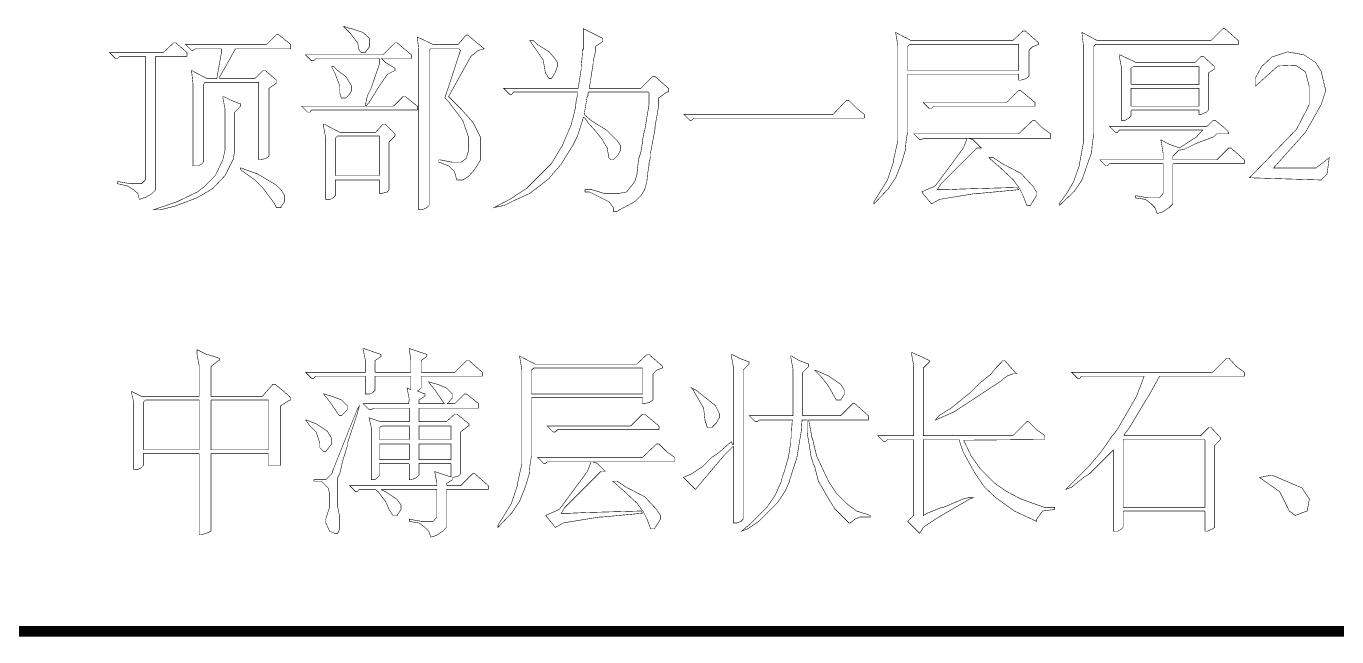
# Model space of a CAD drawing. Extents: x 94 to 452, y -72 to 1042.
# Drawn here: x 222.25 to 246.4, y 677.72 to 688.96 of the extents above; entities that cross this region are included whole.
import ezdxf

# ---------------------------------------------------------------- set-up
doc = ezdxf.new("R2010")
doc.units = 0
doc.header["$MEASUREMENT"] = 0
doc.layers.add('TREE_LAYER', color=7, linetype='Continuous')

msp = doc.modelspace()

# ---------------------------------------------------------------- linework, layer by layer
at = {"layer": 'TREE_LAYER'}
for points, const_width, elevation in [([(226.905212, 688.807698), (226.864035, 688.807698), (226.685604, 688.629267), (225.189526, 688.629267), (225.29933, 688.519463), (225.32678, 688.519463), (225.367957, 688.546914), (225.834624, 688.546914), (225.848349, 688.546914), (225.848349, 688.464561), (225.765996, 687.997894), (225.587565, 687.997894), (225.29933, 688.148875), (225.32678, 687.901816), (225.32678, 686.392012), (225.422859, 686.392012), (225.477761, 686.419463), (225.518937, 686.460639), (225.518937, 687.88809), (225.546388, 687.929267), (226.534624, 687.929267), (226.534624, 687.929267), (226.534624, 686.501816), (226.5758, 686.501816), (226.671879, 686.529267), (226.72678, 686.570443), (226.72678, 687.819463), (226.864035, 687.915541), (226.864035, 687.929267), (226.864035, 687.970443), (226.658153, 688.148875), (226.616977, 688.148875), (226.465996, 687.997894), (225.820898, 687.997894), (225.807173, 688.01162), (225.971879, 688.299855), (226.109133, 688.546914), (227.12482, 688.546914), (227.12482, 688.629267), (226.905212, 688.807698), (226.905212, 688.807698)], 0.01, 27), ([(228.113055, 688.958679), (228.09933, 688.958679), (228.222859, 688.835149), (228.360114, 688.656718), (228.387565, 688.519463), (228.428741, 688.478287), (228.497369, 688.478287), (228.579722, 688.58809), (228.579722, 688.739071), (228.456192, 688.848875), (228.25031, 688.917502), (228.195408, 688.931228), (228.113055, 688.958679), (228.113055, 688.958679)], 0.01, 27), ([(230.377761, 688.807698), (230.35031, 688.793973), (230.213055, 688.629267), (229.746388, 688.629267), (229.458153, 688.766522), (229.485604, 688.533188), (229.485604, 685.582208), (229.581682, 685.595934), (229.636584, 685.623385), (229.677761, 685.664561), (229.677761, 688.519463), (229.705212, 688.546914), (230.22678, 688.546914), (230.254231, 688.519463), (229.965996, 687.641032), (230.048349, 687.558679), (230.295408, 687.229267), (230.405212, 686.913581), (230.405212, 686.680247), (230.364035, 686.542992), (230.364035, 686.529267), (230.267957, 686.460639), (230.089526, 686.460639), (229.883643, 686.501816), (229.856192, 686.501816), (229.856192, 686.460639), (230.034624, 686.392012), (230.144428, 686.282208), (230.185604, 686.131228), (230.295408, 686.131228), (230.405212, 686.199855), (230.515016, 686.323385), (230.62482, 686.501816), (230.62482, 686.913581), (230.487565, 687.18809), (230.267957, 687.435149), (230.034624, 687.668483), (230.446388, 688.409659), (230.583643, 688.519463), (230.693447, 688.546914), (230.377761, 688.807698), (230.377761, 688.807698)], 0.01, 27), ([(232.518937, 688.917502), (232.518937, 688.917502), (232.518937, 688.533188), (232.505212, 688.533188), (232.491486, 688.354757), (232.477761, 688.217502), (232.477761, 688.176326), (232.422859, 687.819463), (231.05031, 687.819463), (231.160114, 687.709659), (231.20129, 687.709659), (231.228741, 687.750836), (232.409133, 687.750836), (232.409133, 687.73711), (232.409133, 687.73711), (232.409133, 687.695934), (232.381682, 687.572404), (232.381682, 687.544953), (232.367957, 687.476326), (232.367957, 687.448875), (232.32678, 687.270443), (232.313055, 687.242992), (232.29933, 687.160639), (232.134624, 686.776326), (231.997369, 686.542992), (231.928741, 686.433188), (231.4758, 685.980247), (231.160114, 685.774365), (230.871879, 685.623385), (231.064035, 685.664561), (231.228741, 685.746914), (231.530702, 685.884169), (231.887565, 686.158679), (231.915016, 686.199855), (232.107173, 686.419463), (232.32678, 686.776326), (232.409133, 686.941032), (232.518937, 687.284169), (232.546388, 687.270443), (232.615016, 687.174365), (232.738545, 687.03711), (232.848349, 686.899855), (232.958153, 686.721424), (232.985604, 686.542992), (233.02678, 686.501816), (233.067957, 686.501816), (233.15031, 686.584169), (233.205212, 686.680247), (233.205212, 686.7626), (233.136584, 686.858679), (232.944428, 687.050836), (232.656192, 687.229267), (232.532663, 687.339071), (232.587565, 687.668483), (232.60129, 687.682208), (232.60129, 687.723385), (232.615016, 687.750836), (233.713055, 687.750836), (233.72678, 687.73711), (233.72678, 687.517502), (233.644428, 687.023385), (233.630702, 686.995934), (233.603251, 686.831228), (233.603251, 686.803777), (233.5758, 686.639071), (233.534624, 686.515541), (233.520898, 686.392012), (233.507173, 686.268483), (233.507173, 686.241032), (233.465996, 686.103777), (233.315016, 685.91162), (233.177761, 685.884169), (233.15031, 685.884169), (232.903251, 685.884169), (232.669918, 685.952796), (232.546388, 685.952796), (232.546388, 685.91162), (232.628741, 685.91162), (232.985604, 685.733188), (233.067957, 685.623385), (233.067957, 685.554757), (233.136584, 685.554757), (233.465996, 685.733188), (233.589526, 685.856718), (233.644428, 685.952796), (233.658153, 685.993973), (233.685604, 686.090051), (233.69933, 686.241032), (233.72678, 686.392012), (233.72678, 686.433188), (233.754231, 686.556718), (233.754231, 686.625345), (233.836584, 687.064561), (233.836584, 687.105737), (233.905212, 687.503777), (233.905212, 687.641032), (234.056192, 687.750836), (234.083643, 687.750836), (234.083643, 687.819463), (233.836584, 688.039071), (233.795408, 688.039071), (233.5758, 687.819463), (232.628741, 687.819463), (232.628741, 687.833188), (232.697369, 688.272404), (232.697369, 688.313581), (232.738545, 688.492012), (232.738545, 688.58809), (232.8758, 688.684169), (232.8758, 688.697894), (232.8758, 688.739071), (232.518937, 688.917502), (232.518937, 688.917502)], 0.01, 27), ([(240.658153, 688.876326), (240.616977, 688.876326), (240.42482, 688.697894), (238.558153, 688.697894), (238.269918, 688.848875), (238.311094, 688.601816), (238.311094, 686.858679), (238.228741, 686.48809), (238.228741, 686.460639), (238.118937, 686.131228), (238.009133, 685.952796), (237.871879, 685.733188), (237.871879, 685.692012), (238.132663, 685.966522), (238.269918, 686.172404), (238.379722, 686.446914), (238.448349, 686.680247), (238.462075, 686.844953), (238.489526, 687.009659), (238.489526, 688.066522), (238.489526, 688.080247), (240.534624, 688.080247), (240.534624, 688.066522), (240.534624, 687.970443), (240.5758, 687.970443), (240.671879, 687.997894), (240.72678, 688.039071), (240.72678, 688.519463), (240.795408, 688.58809), (240.905212, 688.629267), (240.905212, 688.656718), (240.658153, 688.876326), (240.658153, 688.876326)], 0.01, 27), ([(244.336584, 688.917502), (244.295408, 688.917502), (244.0758, 688.697894), (241.989526, 688.697894), (241.70129, 688.848875), (241.728741, 688.601816), (241.728741, 686.817502), (241.660114, 686.446914), (241.660114, 686.419463), (241.55031, 686.103777), (241.440506, 685.91162), (241.289526, 685.705737), (241.289526, 685.664561), (241.564035, 685.925345), (241.70129, 686.131228), (241.797369, 686.405737), (241.879722, 686.639071), (241.893447, 686.803777), (241.920898, 686.982208), (241.920898, 688.58809), (241.948349, 688.629267), (244.583643, 688.629267), (244.583643, 688.697894), (244.336584, 688.917502), (244.336584, 688.917502)], 0.01, 27), ([(225.011094, 688.656718), (224.969918, 688.656718), (224.777761, 688.478287), (223.789526, 688.478287), (223.89933, 688.368483), (223.940506, 688.368483), (223.981682, 688.409659), (224.448349, 688.409659), (224.448349, 688.395934), (224.448349, 686.131228), (224.379722, 686.0626), (224.173839, 686.0626), (223.940506, 686.103777), (223.940506, 686.0626), (224.118937, 686.021424), (224.228741, 685.952796), (224.311094, 685.884169), (224.338545, 685.774365), (224.462075, 685.815541), (224.558153, 685.870443), (224.640506, 685.952796), (224.640506, 688.395934), (224.640506, 688.409659), (225.216977, 688.409659), (225.216977, 688.478287), (225.011094, 688.656718), (225.011094, 688.656718)], 0.01, 27), ([(229.087565, 688.656718), (229.046388, 688.656718), (228.82678, 688.43711), (227.39933, 688.43711), (227.509133, 688.327306), (227.55031, 688.327306), (227.591486, 688.368483), (228.758153, 688.368483), (228.758153, 688.368483), (228.758153, 688.258679), (228.607173, 687.819463), (228.538545, 687.682208), (228.497369, 687.490051), (227.330702, 687.490051), (227.440506, 687.380247), (227.481682, 687.380247), (227.509133, 687.421424), (229.458153, 687.421424), (229.458153, 687.490051), (229.238545, 687.668483), (229.197369, 687.668483), (229.018937, 687.490051), (228.511094, 687.490051), (228.511094, 687.490051), (228.579722, 687.572404), (228.758153, 687.860639), (228.909133, 688.080247), (229.046388, 688.148875), (229.046388, 688.190051), (228.867957, 688.299855), (228.79933, 688.368483), (228.79933, 688.368483), (229.348349, 688.368483), (229.348349, 688.43711), (229.087565, 688.656718), (229.087565, 688.656718)], 0.01, 27), ([(231.59933, 688.697894), (231.530702, 688.697894), (231.62678, 688.560639), (231.777761, 688.341032), (231.818937, 688.107698), (231.887565, 687.997894), (231.928741, 687.997894), (231.997369, 688.107698), (232.038545, 688.217502), (232.038545, 688.299855), (231.969918, 688.395934), (231.887565, 688.492012), (231.667957, 688.629267), (231.59933, 688.697894), (231.59933, 688.697894)], 0.01, 27), ([(238.516977, 688.615541), (238.530702, 688.629267), (240.534624, 688.629267), (240.534624, 688.615541), (240.534624, 688.148875), (240.534624, 688.148875), (238.489526, 688.148875), (238.489526, 688.148875), (238.489526, 688.58809), (238.516977, 688.615541), (238.516977, 688.615541)], 0.01, 27), ([(242.40129, 688.43711), (242.387565, 688.43711), (242.387565, 688.423385), (242.428741, 688.203777), (242.428741, 687.229267), (242.497369, 687.229267), (242.565996, 687.270443), (242.607173, 687.31162), (242.607173, 687.407698), (242.620898, 687.421424), (243.856192, 687.421424), (243.856192, 687.339071), (243.897369, 687.339071), (243.993447, 687.380247), (244.034624, 687.421424), (244.034624, 688.107698), (244.144428, 688.176326), (244.144428, 688.217502), (243.938545, 688.409659), (243.897369, 688.409659), (243.787565, 688.299855), (242.689526, 688.299855), (242.40129, 688.43711), (242.40129, 688.43711)], 0.01, 27), ([(245.791486, 688.43711), (245.489526, 688.492012), (245.20129, 688.395934), (245.009133, 688.217502), (244.89933, 688.01162), (244.89933, 687.860639), (245.311094, 688.231228), (245.640506, 688.244953), (245.818937, 688.121424), (245.887565, 687.860639), (245.887565, 687.517502), (245.654231, 687.064561), (244.789526, 686.172404), (246.107173, 686.131228), (246.216977, 686.241032), (246.258153, 686.542992), (246.011094, 686.350836), (245.311094, 686.350836), (245.228741, 686.350836), (245.818937, 687.009659), (246.107173, 687.517502), (246.148349, 687.641032), (246.189526, 687.764561), (246.189526, 687.792012), (246.162075, 687.901816), (246.120898, 688.080247), (246.107173, 688.135149), (246.011094, 688.28613), (245.997369, 688.299855), (245.791486, 688.43711), (245.791486, 688.43711)], 0.01, 27), ([(227.920898, 688.217502), (227.879722, 688.217502), (227.948349, 688.080247), (228.030702, 687.860639), (228.030702, 687.73711), (228.058153, 687.641032), (228.058153, 687.641032), (228.140506, 687.641032), (228.209133, 687.709659), (228.25031, 687.778287), (228.25031, 687.860639), (228.209133, 687.929267), (228.140506, 688.039071), (227.989526, 688.148875), (227.920898, 688.217502), (227.920898, 688.217502)], 0.01, 27), ([(242.648349, 688.217502), (242.648349, 688.217502), (243.856192, 688.217502), (243.856192, 688.217502), (243.856192, 687.901816), (243.856192, 687.88809), (242.620898, 687.88809), (242.607173, 687.901816), (242.607173, 688.190051), (242.648349, 688.217502), (242.648349, 688.217502)], 0.01, 27), ([(242.607173, 687.819463), (242.620898, 687.819463), (243.856192, 687.819463), (243.856192, 687.819463), (243.856192, 687.490051), (243.856192, 687.490051), (242.620898, 687.490051), (242.607173, 687.490051), (242.607173, 687.819463), (242.607173, 687.819463)], 0.01, 27), ([(225.889526, 687.668483), (225.8758, 687.668483), (225.8758, 687.654757), (225.916977, 687.435149), (225.916977, 686.680247), (225.8758, 686.501816), (225.738545, 686.213581), (225.532663, 686.007698), (225.409133, 685.91162), (225.038545, 685.733188), (224.59933, 685.582208), (224.722859, 685.582208), (224.997369, 685.650836), (225.395408, 685.801816), (225.587565, 685.91162), (225.697369, 685.980247), (225.916977, 686.213581), (226.067957, 686.515541), (226.095408, 686.666522), (226.095408, 687.380247), (226.205212, 687.490051), (226.205212, 687.531228), (226.02678, 687.599855), (225.889526, 687.668483), (225.889526, 687.668483)], 0.01, 27), ([(237.405212, 687.599855), (237.364035, 687.599855), (237.116977, 687.339071), (234.371879, 687.339071), (234.481682, 687.229267), (234.509133, 687.229267), (234.55031, 687.270443), (237.693447, 687.270443), (237.693447, 687.339071), (237.556192, 687.448875), (237.405212, 687.599855), (237.405212, 687.599855)], 0.01, 27), ([(240.5758, 687.778287), (240.534624, 687.778287), (240.315016, 687.558679), (238.777761, 687.558679), (238.887565, 687.448875), (238.928741, 687.448875), (238.969918, 687.490051), (240.836584, 687.490051), (240.836584, 687.558679), (240.5758, 687.778287), (240.5758, 687.778287)], 0.01, 27), ([(227.742467, 687.160639), (227.728741, 687.160639), (227.728741, 687.133188), (227.769918, 686.913581), (227.769918, 685.774365), (227.852271, 685.774365), (227.907173, 685.801816), (227.948349, 685.842992), (227.948349, 686.131228), (227.962075, 686.131228), (228.758153, 686.131228), (228.758153, 686.131228), (228.758153, 685.884169), (228.79933, 685.884169), (228.909133, 685.91162), (228.936584, 685.952796), (228.936584, 686.831228), (229.046388, 686.941032), (229.046388, 686.982208), (228.867957, 687.160639), (228.82678, 687.160639), (228.689526, 687.009659), (228.030702, 687.009659), (227.742467, 687.160639), (227.742467, 687.160639)], 0.01, 27), ([(240.836584, 687.229267), (240.795408, 687.229267), (240.534624, 686.982208), (238.59933, 686.982208), (238.709133, 686.872404), (238.75031, 686.872404), (238.777761, 686.899855), (239.587565, 686.899855), (239.587565, 686.899855), (239.518937, 686.721424), (239.011094, 686.035149), (238.969918, 686.007698), (238.75031, 685.91162), (238.928741, 685.692012), (239.079722, 685.774365), (239.409133, 685.829267), (239.752271, 685.884169), (239.807173, 685.884169), (240.534624, 685.952796), (240.507173, 685.993973), (239.532663, 685.966522), (239.518937, 685.966522), (239.203251, 685.952796), (239.203251, 685.952796), (239.052271, 685.952796), (239.038545, 685.952796), (239.107173, 686.0626), (239.765996, 686.721424), (239.848349, 686.721424), (239.697369, 686.872404), (239.615016, 686.899855), (239.615016, 686.899855), (239.615016, 686.899855), (241.12482, 686.899855), (241.12482, 686.982208), (240.973839, 687.092012), (240.836584, 687.229267), (240.836584, 687.229267)], 0.01, 27), ([(244.158153, 687.229267), (244.116977, 687.229267), (244.007173, 687.119463), (242.209133, 687.119463), (242.318937, 687.009659), (242.360114, 687.009659), (242.387565, 687.050836), (243.92482, 687.050836), (243.92482, 687.050836), (243.815016, 686.927306), (243.49933, 686.721424), (243.307173, 686.790051), (243.156192, 686.872404), (243.197369, 686.625345), (243.197369, 686.501816), (243.197369, 686.501816), (242.030702, 686.501816), (242.140506, 686.392012), (242.167957, 686.392012), (242.209133, 686.433188), (243.197369, 686.433188), (243.197369, 686.419463), (243.197369, 685.884169), (243.128741, 685.801816), (242.922859, 685.801816), (242.689526, 685.842992), (242.689526, 685.801816), (242.867957, 685.774365), (242.977761, 685.692012), (243.046388, 685.623385), (243.087565, 685.513581), (243.183643, 685.541032), (243.307173, 685.623385), (243.3758, 685.692012), (243.3758, 686.419463), (243.389526, 686.433188), (244.693447, 686.433188), (244.693447, 686.501816), (244.446388, 686.721424), (244.405212, 686.721424), (244.185604, 686.501816), (243.389526, 686.501816), (243.3758, 686.501816), (243.3758, 686.570443), (243.485604, 686.680247), (243.581682, 686.693973), (243.80129, 686.803777), (244.130702, 686.927306), (244.144428, 686.941032), (244.185604, 686.982208), (244.405212, 686.982208), (244.405212, 687.009659), (244.309133, 687.105737), (244.158153, 687.229267), (244.158153, 687.229267)], 0.01, 27), ([(227.989526, 686.941032), (227.989526, 686.941032), (228.758153, 686.941032), (228.758153, 686.941032), (228.758153, 686.213581), (228.758153, 686.213581), (227.962075, 686.213581), (227.948349, 686.213581), (227.948349, 686.899855), (227.989526, 686.941032), (227.989526, 686.941032)], 0.01, 27), ([(226.218937, 686.350836), (226.205212, 686.350836), (226.205212, 686.323385), (226.218937, 686.309659), (226.465996, 686.131228), (226.616977, 685.980247), (226.822859, 685.705737), (226.864035, 685.623385), (226.946388, 685.623385), (226.946388, 685.63711), (227.015016, 685.733188), (227.015016, 685.842992), (226.946388, 685.952796), (226.864035, 686.035149), (226.520898, 686.241032), (226.287565, 686.323385), (226.218937, 686.350836), (226.218937, 686.350836)], 0.01, 27), ([(240.067957, 686.542992), (239.985604, 686.542992), (240.205212, 686.350836), (240.438545, 686.131228), (240.548349, 685.980247), (240.616977, 685.842992), (240.685604, 685.664561), (240.754231, 685.664561), (240.864035, 685.842992), (240.864035, 685.91162), (240.795408, 686.021424), (240.5758, 686.254757), (240.232663, 686.433188), (240.067957, 686.542992), (240.067957, 686.542992)], 0.01, 27), ([(225.413179, 682.99955), (225.399453, 682.99955), (225.399453, 682.930922), (225.44063, 682.711315), (225.44063, 682.162295), (225.44063, 682.148569), (224.370041, 682.148569), (224.205336, 682.230922), (224.19161, 682.230922), (224.19161, 682.217197), (224.232787, 682.052491), (224.232787, 680.803471), (224.31514, 680.803471), (224.370041, 680.830922), (224.411218, 680.872099), (224.411218, 681.091707), (224.424943, 681.091707), (225.44063, 681.091707), (225.44063, 681.091707), (225.44063, 679.595628), (225.481806, 679.595628), (225.605336, 679.636805), (225.660238, 679.664256), (225.660238, 681.091707), (225.660238, 681.091707), (226.7171, 681.091707), (226.7171, 681.091707), (226.7171, 680.872099), (226.936708, 680.872099), (226.936708, 681.970138), (227.11514, 682.079942), (227.128865, 682.079942), (227.128865, 682.121119), (226.99161, 682.244648), (226.84063, 682.368177), (226.799453, 682.368177), (226.607296, 682.148569), (225.660238, 682.148569), (225.660238, 682.162295), (225.660238, 682.697589), (225.797492, 682.807393), (225.811218, 682.807393), (225.811218, 682.848569), (225.59161, 682.917197), (225.577885, 682.917197), (225.413179, 682.99955), (225.413179, 682.99955)], 0.01, 27), ([(228.473963, 683.027001), (228.460238, 683.027001), (228.460238, 683.013275), (228.501414, 682.821119), (228.501414, 682.601511), (228.501414, 682.587785), (227.403375, 682.587785), (227.513179, 682.477981), (227.554355, 682.477981), (227.581806, 682.519158), (228.501414, 682.519158), (228.501414, 682.519158), (228.501414, 682.189746), (228.583767, 682.189746), (228.638669, 682.217197), (228.679845, 682.258373), (228.679845, 682.519158), (228.693571, 682.519158), (229.338669, 682.519158), (229.338669, 682.519158), (229.338669, 682.285824), (229.338669, 682.272099), (229.270041, 682.29955), (229.311218, 682.093668), (229.297492, 682.011315), (228.460238, 682.011315), (228.570041, 681.901511), (228.611218, 681.901511), (228.652394, 681.928962), (229.297492, 681.928962), (229.311218, 681.928962), (229.311218, 681.681903), (229.297492, 681.681903), (228.775924, 681.681903), (228.693571, 681.709354), (228.570041, 681.75053), (228.611218, 681.572099), (228.611218, 680.611315), (228.679845, 680.611315), (228.762198, 680.693668), (228.762198, 680.89955), (228.762198, 680.913275), (229.297492, 680.913275), (229.311218, 680.89955), (229.311218, 680.611315), (229.393571, 680.62504), (229.448473, 680.652491), (229.489649, 680.693668), (229.489649, 680.89955), (229.489649, 680.913275), (230.06612, 680.913275), (230.079845, 680.89955), (230.079845, 680.666217), (230.06612, 680.666217), (229.777885, 680.762295), (229.819061, 680.556413), (229.819061, 680.501511), (228.213179, 680.501511), (228.322983, 680.391707), (228.350434, 680.391707), (228.39161, 680.432883), (228.679845, 680.432883), (228.734747, 680.391707), (228.872002, 680.213275), (228.94063, 680.062295), (229.009257, 679.952491), (229.09161, 679.952491), (229.09161, 679.966217), (229.160238, 680.062295), (229.160238, 680.144648), (229.077885, 680.254452), (228.872002, 680.391707), (228.803375, 680.419158), (228.803375, 680.432883), (228.803375, 680.432883), (229.819061, 680.432883), (229.819061, 680.432883), (229.819061, 679.92504), (229.750434, 679.842687), (229.544551, 679.842687), (229.311218, 679.883864), (229.311218, 679.842687), (229.489649, 679.815236), (229.599453, 679.732883), (229.668081, 679.664256), (229.709257, 679.554452), (229.805336, 679.581903), (229.928865, 679.664256), (229.997492, 679.732883), (229.997492, 680.432883), (230.011218, 680.432883), (230.76612, 680.432883), (230.76612, 680.501511), (230.519061, 680.721119), (230.477885, 680.721119), (230.258277, 680.501511), (230.011218, 680.501511), (229.997492, 680.515236), (229.997492, 680.542687), (230.107296, 680.611315), (230.107296, 680.652491), (230.121022, 680.652491), (230.2171, 680.679942), (230.258277, 680.721119), (230.258277, 681.489746), (230.395532, 681.59955), (230.409257, 681.59955), (230.409257, 681.640726), (230.189649, 681.819158), (230.148473, 681.819158), (229.997492, 681.681903), (229.489649, 681.681903), (229.489649, 681.681903), (229.489649, 681.928962), (229.489649, 681.928962), (230.587689, 681.928962), (230.587689, 682.011315), (230.368081, 682.189746), (230.326904, 682.189746), (230.148473, 682.011315), (230.011218, 682.011315), (230.011218, 682.011315), (230.107296, 682.121119), (230.107296, 682.189746), (229.997492, 682.29955), (229.832787, 682.368177), (229.777885, 682.381903), (229.681806, 682.409354), (229.668081, 682.409354), (229.777885, 682.272099), (229.956316, 682.011315), (229.956316, 682.011315), (229.489649, 682.011315), (229.489649, 682.079942), (229.599453, 682.148569), (229.599453, 682.189746), (229.462198, 682.244648), (229.530826, 682.29955), (229.530826, 682.519158), (229.530826, 682.519158), (230.656316, 682.519158), (230.656316, 682.587785), (230.409257, 682.807393), (230.368081, 682.807393), (230.148473, 682.587785), (229.530826, 682.587785), (229.530826, 682.601511), (229.530826, 682.807393), (229.626904, 682.87602), (229.64063, 682.917197), (229.311218, 683.027001), (229.311218, 683.027001), (229.311218, 683.013275), (229.338669, 682.821119), (229.338669, 682.601511), (229.338669, 682.587785), (228.693571, 682.587785), (228.679845, 682.601511), (228.679845, 682.807393), (228.789649, 682.87602), (228.789649, 682.917197), (228.473963, 683.027001), (228.473963, 683.027001)], 0.01, 27), ([(233.730826, 682.917197), (233.689649, 682.917197), (233.497492, 682.738766), (231.630826, 682.738766), (231.34259, 682.889746), (231.383767, 682.642687), (231.383767, 680.89955), (231.301414, 680.528962), (231.301414, 680.501511), (231.19161, 680.172099), (231.081806, 679.993668), (230.944551, 679.77406), (230.944551, 679.732883), (231.205336, 680.007393), (231.34259, 680.213275), (231.452394, 680.487785), (231.521022, 680.721119), (231.534747, 680.885824), (231.562198, 681.05053), (231.562198, 682.107393), (231.562198, 682.121119), (233.607296, 682.121119), (233.607296, 682.107393), (233.607296, 682.011315), (233.648473, 682.011315), (233.744551, 682.038766), (233.799453, 682.079942), (233.799453, 682.560334), (233.868081, 682.628962), (233.977885, 682.670138), (233.977885, 682.697589), (233.730826, 682.917197), (233.730826, 682.917197)], 0.01, 27), ([(235.254355, 682.917197), (235.24063, 682.917197), (235.24063, 682.903471), (235.281806, 682.683864), (235.281806, 681.256413), (235.281806, 681.256413), (235.268081, 681.256413), (235.24063, 681.311315), (235.007296, 681.105432), (234.883767, 681.023079), (234.719061, 680.858373), (234.513179, 680.721119), (234.362198, 680.652491), (234.581806, 680.432883), (235.103375, 681.05053), (235.281806, 681.228962), (235.281806, 681.228962), (235.281806, 679.815236), (235.350434, 679.815236), (235.419061, 679.842687), (235.460238, 679.883864), (235.460238, 682.628962), (235.570041, 682.738766), (235.570041, 682.779942), (235.39161, 682.848569), (235.254355, 682.917197), (235.254355, 682.917197)], 0.01, 27), ([(236.352394, 682.889746), (236.338669, 682.889746), (236.338669, 682.862295), (236.379845, 682.642687), (236.379845, 681.860334), (236.379845, 681.860334), (236.379845, 681.791707), (236.36612, 681.791707), (235.570041, 681.791707), (235.679845, 681.681903), (235.721022, 681.681903), (235.762198, 681.709354), (236.36612, 681.709354), (236.36612, 681.709354), (236.352394, 681.503471), (236.352394, 681.503471), (236.352394, 681.448569), (236.352394, 681.434844), (236.352394, 681.379942), (236.338669, 681.379942), (236.338669, 681.297589), (236.297492, 681.036805), (236.24259, 680.844648), (236.228865, 680.789746), (236.187689, 680.679942), (236.160238, 680.570138), (236.050434, 680.323079), (235.899453, 680.103471), (235.597492, 679.801511), (235.432787, 679.664256), (235.54259, 679.705432), (235.748473, 679.842687), (236.09161, 680.185824), (236.228865, 680.391707), (236.256316, 680.446609), (236.311218, 680.570138), (236.311218, 680.583864), (236.448473, 681.009354), (236.489649, 681.256413), (236.530826, 681.503471), (236.544551, 681.695628), (236.544551, 681.709354), (236.626904, 681.709354), (236.64063, 681.709354), (236.64063, 681.47602), (236.668081, 681.311315), (236.709257, 681.05053), (236.750434, 680.913275), (236.750434, 680.89955), (236.777885, 680.858373), (236.846512, 680.583864), (237.038669, 680.254452), (237.148473, 680.07602), (237.409257, 679.815236), (237.436708, 679.815236), (237.519061, 679.883864), (237.61514, 679.92504), (237.807296, 679.92504), (237.807296, 679.952491), (237.546512, 680.034844), (237.368081, 680.172099), (237.175924, 680.364256), (237.038669, 680.570138), (236.819061, 681.036805), (236.750434, 681.311315), (236.750434, 681.32504), (236.722983, 681.407393), (236.722983, 681.421119), (236.668081, 681.709354), (236.681806, 681.709354), (237.76612, 681.709354), (237.76612, 681.791707), (237.519061, 682.011315), (237.477885, 682.011315), (237.258277, 681.791707), (236.558277, 681.791707), (236.558277, 681.819158), (236.558277, 681.860334), (236.558277, 682.587785), (236.668081, 682.697589), (236.668081, 682.738766), (236.489649, 682.807393), (236.352394, 682.889746), (236.352394, 682.889746)], 0.01, 27), ([(238.562198, 682.958373), (238.562198, 682.958373), (238.562198, 682.930922), (238.603375, 682.711315), (238.603375, 681.421119), (238.589649, 681.421119), (237.944551, 681.421119), (238.054355, 681.311315), (238.081806, 681.311315), (238.122983, 681.352491), (238.589649, 681.352491), (238.603375, 681.338766), (238.603375, 679.952491), (238.493571, 679.842687), (238.713179, 679.623079), (238.781806, 679.732883), (238.795532, 679.746609), (239.001414, 679.883864), (239.372002, 680.103471), (239.632787, 680.254452), (239.701414, 680.281903), (239.619061, 680.281903), (239.509257, 680.254452), (239.152394, 680.103471), (239.124943, 680.103471), (238.850434, 679.993668), (238.781806, 679.952491), (238.781806, 679.966217), (238.781806, 681.338766), (238.781806, 681.352491), (239.44063, 681.352491), (239.44063, 681.338766), (239.509257, 681.132883), (239.536708, 681.077981), (239.728865, 680.734844), (239.907296, 680.47406), (240.113179, 680.281903), (240.456316, 680.034844), (240.868081, 679.842687), (240.868081, 679.883864), (240.977885, 680.034844), (241.197492, 680.062295), (241.197492, 680.103471), (241.005336, 680.103471), (240.579845, 680.254452), (240.319061, 680.391707), (240.099453, 680.542687), (239.824943, 680.817197), (239.660238, 681.05053), (239.522983, 681.338766), (241.019061, 681.352491), (241.019061, 681.421119), (240.868081, 681.530922), (240.7171, 681.681903), (240.689649, 681.681903), (240.428865, 681.421119), (238.781806, 681.421119), (238.781806, 681.421119), (238.781806, 682.670138), (238.89161, 682.779942), (238.89161, 682.807393), (238.713179, 682.889746), (238.562198, 682.958373), (238.562198, 682.958373)], 0.01, 27), ([(240.277885, 682.807393), (240.250434, 682.807393), (240.126904, 682.683864), (240.030826, 682.560334), (239.811218, 682.381903), (239.646512, 682.217197), (239.289649, 681.928962), (239.070041, 681.791707), (239.001414, 681.709354), (239.344551, 681.860334), (240.181806, 682.409354), (240.319061, 682.519158), (240.428865, 682.560334), (240.497492, 682.560334), (240.277885, 682.807393), (240.277885, 682.807393)], 0.01, 27), ([(244.409257, 682.848569), (244.368081, 682.848569), (244.107296, 682.587785), (241.513179, 682.587785), (241.622983, 682.477981), (241.664159, 682.477981), (241.69161, 682.519158), (242.844551, 682.519158), (242.844551, 682.505432), (242.707296, 682.148569), (242.350434, 681.530922), (242.24063, 681.393668), (242.062198, 681.132883), (241.84259, 680.872099), (241.403375, 680.432883), (241.513179, 680.47406), (241.732787, 680.652491), (241.84259, 680.721119), (242.281806, 681.160334), (242.281806, 681.160334), (242.281806, 679.664256), (242.364159, 679.664256), (242.419061, 679.691707), (242.460238, 679.732883), (242.460238, 680.021119), (242.473963, 680.034844), (243.956316, 680.034844), (243.970041, 680.021119), (243.970041, 679.664256), (244.011218, 679.664256), (244.107296, 679.705432), (244.148473, 679.732883), (244.148473, 681.242687), (244.258277, 681.352491), (244.258277, 681.379942), (244.079845, 681.572099), (244.038669, 681.572099), (243.887689, 681.421119), (242.487689, 681.421119), (242.473963, 681.434844), (242.570041, 681.558373), (242.899453, 682.107393), (242.926904, 682.148569), (243.132787, 682.519158), (244.697492, 682.519158), (244.697492, 682.587785), (244.546512, 682.697589), (244.409257, 682.848569), (244.409257, 682.848569)], 0.01, 27), ([(231.589649, 682.656413), (231.603375, 682.670138), (233.607296, 682.670138), (233.607296, 682.656413), (233.607296, 682.189746), (233.607296, 682.189746), (231.562198, 682.189746), (231.562198, 682.189746), (231.562198, 682.628962), (231.589649, 682.656413), (231.589649, 682.656413)], 0.01, 27), ([(236.79161, 682.628962), (236.777885, 682.628962), (236.901414, 682.505432), (237.038669, 682.327001), (237.121022, 682.17602), (237.175924, 682.079942), (237.189649, 682.079942), (237.258277, 682.079942), (237.326904, 682.189746), (237.326904, 682.258373), (237.258277, 682.368177), (237.038669, 682.519158), (236.79161, 682.628962), (236.79161, 682.628962)], 0.01, 27), ([(234.513179, 682.29955), (234.513179, 682.29955), (234.526904, 682.285824), (234.732787, 681.928962), (234.760238, 681.695628), (234.801414, 681.572099), (234.801414, 681.572099), (234.883767, 681.572099), (234.96612, 681.654452), (235.021022, 681.75053), (235.021022, 681.832883), (234.952394, 681.970138), (234.924943, 681.997589), (234.732787, 682.148569), (234.595532, 682.258373), (234.513179, 682.29955), (234.513179, 682.29955)], 0.01, 27), ([(224.452394, 682.079942), (224.452394, 682.079942), (225.44063, 682.079942), (225.44063, 682.079942), (225.44063, 681.17406), (225.44063, 681.160334), (224.424943, 681.160334), (224.411218, 681.17406), (224.411218, 682.038766), (224.452394, 682.079942), (224.452394, 682.079942)], 0.01, 27), ([(225.660238, 682.079942), (225.660238, 682.079942), (226.7171, 682.079942), (226.7171, 682.079942), (226.7171, 681.17406), (226.7171, 681.160334), (225.660238, 681.160334), (225.660238, 681.17406), (225.660238, 682.079942), (225.660238, 682.079942)], 0.01, 27), ([(227.746512, 682.189746), (227.732787, 682.189746), (227.84259, 682.052491), (228.021022, 681.791707), (228.062198, 681.791707), (228.172002, 681.901511), (228.172002, 681.970138), (228.062198, 682.079942), (227.883767, 682.148569), (227.828865, 682.162295), (227.746512, 682.189746), (227.746512, 682.189746)], 0.01, 27), ([(228.39161, 681.970138), (228.350434, 681.901511), (227.911218, 680.803471), (227.883767, 680.721119), (227.773963, 680.611315), (227.554355, 680.611315), (227.554355, 680.583864), (227.69161, 680.583864), (227.81514, 680.460334), (227.84259, 680.364256), (227.84259, 680.103471), (227.773963, 679.897589), (227.773963, 679.815236), (227.84259, 679.664256), (227.938669, 679.623079), (227.993571, 679.623079), (228.021022, 679.691707), (228.021022, 679.966217), (227.993571, 680.103471), (227.993571, 680.652491), (228.034747, 680.734844), (228.075924, 680.927001), (228.172002, 681.242687), (228.172002, 681.283864), (228.350434, 681.819158), (228.39161, 681.970138), (228.39161, 681.970138)], 0.01, 27), ([(233.648473, 681.819158), (233.607296, 681.819158), (233.387689, 681.59955), (231.850434, 681.59955), (231.960238, 681.489746), (232.001414, 681.489746), (232.04259, 681.530922), (233.909257, 681.530922), (233.909257, 681.59955), (233.648473, 681.819158), (233.648473, 681.819158)], 0.01, 27), ([(227.4171, 681.709354), (227.403375, 681.709354), (227.472002, 681.613275), (227.595532, 681.489746), (227.664159, 681.283864), (227.664159, 681.201511), (227.732787, 681.132883), (227.773963, 681.132883), (227.883767, 681.270138), (227.870041, 681.393668), (227.801414, 681.503471), (227.595532, 681.640726), (227.4171, 681.709354), (227.4171, 681.709354)], 0.01, 27), ([(228.803375, 681.59955), (228.8171, 681.59955), (229.297492, 681.59955), (229.311218, 681.59955), (229.311218, 681.352491), (229.297492, 681.352491), (228.762198, 681.352491), (228.762198, 681.352491), (228.762198, 681.572099), (228.803375, 681.59955), (228.803375, 681.59955)], 0.01, 27), ([(229.489649, 681.59955), (229.489649, 681.59955), (230.06612, 681.59955), (230.079845, 681.59955), (230.079845, 681.352491), (230.06612, 681.352491), (229.489649, 681.352491), (229.489649, 681.352491), (229.489649, 681.59955), (229.489649, 681.59955)], 0.01, 27), ([(242.460238, 681.338766), (242.473963, 681.352491), (243.956316, 681.352491), (243.970041, 681.338766), (243.970041, 680.103471), (243.956316, 680.103471), (242.473963, 680.103471), (242.460238, 680.103471), (242.460238, 681.338766), (242.460238, 681.338766)], 0.01, 27), ([(228.762198, 681.270138), (228.762198, 681.270138), (229.297492, 681.270138), (229.311218, 681.270138), (229.311218, 680.981903), (229.297492, 680.981903), (228.762198, 680.981903), (228.762198, 680.981903), (228.762198, 681.270138), (228.762198, 681.270138)], 0.01, 27), ([(229.489649, 681.270138), (229.489649, 681.270138), (230.06612, 681.270138), (230.079845, 681.270138), (230.079845, 680.981903), (230.06612, 680.981903), (229.489649, 680.981903), (229.489649, 680.981903), (229.489649, 681.270138), (229.489649, 681.270138)], 0.01, 27), ([(233.909257, 681.270138), (233.868081, 681.270138), (233.607296, 681.023079), (231.672002, 681.023079), (231.781806, 680.913275), (231.822983, 680.913275), (231.850434, 680.940726), (232.660238, 680.940726), (232.660238, 680.940726), (232.59161, 680.762295), (232.083767, 680.07602), (232.04259, 680.048569), (231.822983, 679.952491), (232.001414, 679.732883), (232.152394, 679.815236), (232.481806, 679.870138), (232.824943, 679.92504), (232.879845, 679.92504), (233.607296, 679.993668), (233.579845, 680.034844), (232.605336, 680.007393), (232.59161, 680.007393), (232.275924, 679.993668), (232.275924, 679.993668), (232.124943, 679.993668), (232.111218, 679.993668), (232.179845, 680.103471), (232.838669, 680.762295), (232.921022, 680.762295), (232.770041, 680.913275), (232.687689, 680.940726), (232.687689, 680.940726), (232.687689, 680.940726), (234.197492, 680.940726), (234.197492, 681.023079), (234.046512, 681.132883), (233.909257, 681.270138), (233.909257, 681.270138)], 0.01, 27), ([(233.14063, 680.583864), (233.058277, 680.583864), (233.277885, 680.391707), (233.511218, 680.172099), (233.621022, 680.021119), (233.689649, 679.883864), (233.758277, 679.705432), (233.826904, 679.705432), (233.936708, 679.883864), (233.936708, 679.952491), (233.868081, 680.062295), (233.648473, 680.295628), (233.305336, 680.47406), (233.14063, 680.583864), (233.14063, 680.583864)], 0.01, 27), ([(245.205336, 680.693668), (245.177885, 680.693668), (244.972002, 680.652491), (245.34259, 680.391707), (245.521022, 680.034844), (245.630826, 679.952491), (245.850434, 680.034844), (245.89161, 680.254452), (245.754355, 680.460334), (245.205336, 680.693668), (245.205336, 680.693668)], 0.01, 27), ([(221.22612, 677.817993), (449.22612, 677.817993)], 0.2, 228)]:
    msp.add_lwpolyline(points, dxfattribs=dict(at, const_width=const_width, elevation=elevation))

doc.saveas('drawing.dxf')
